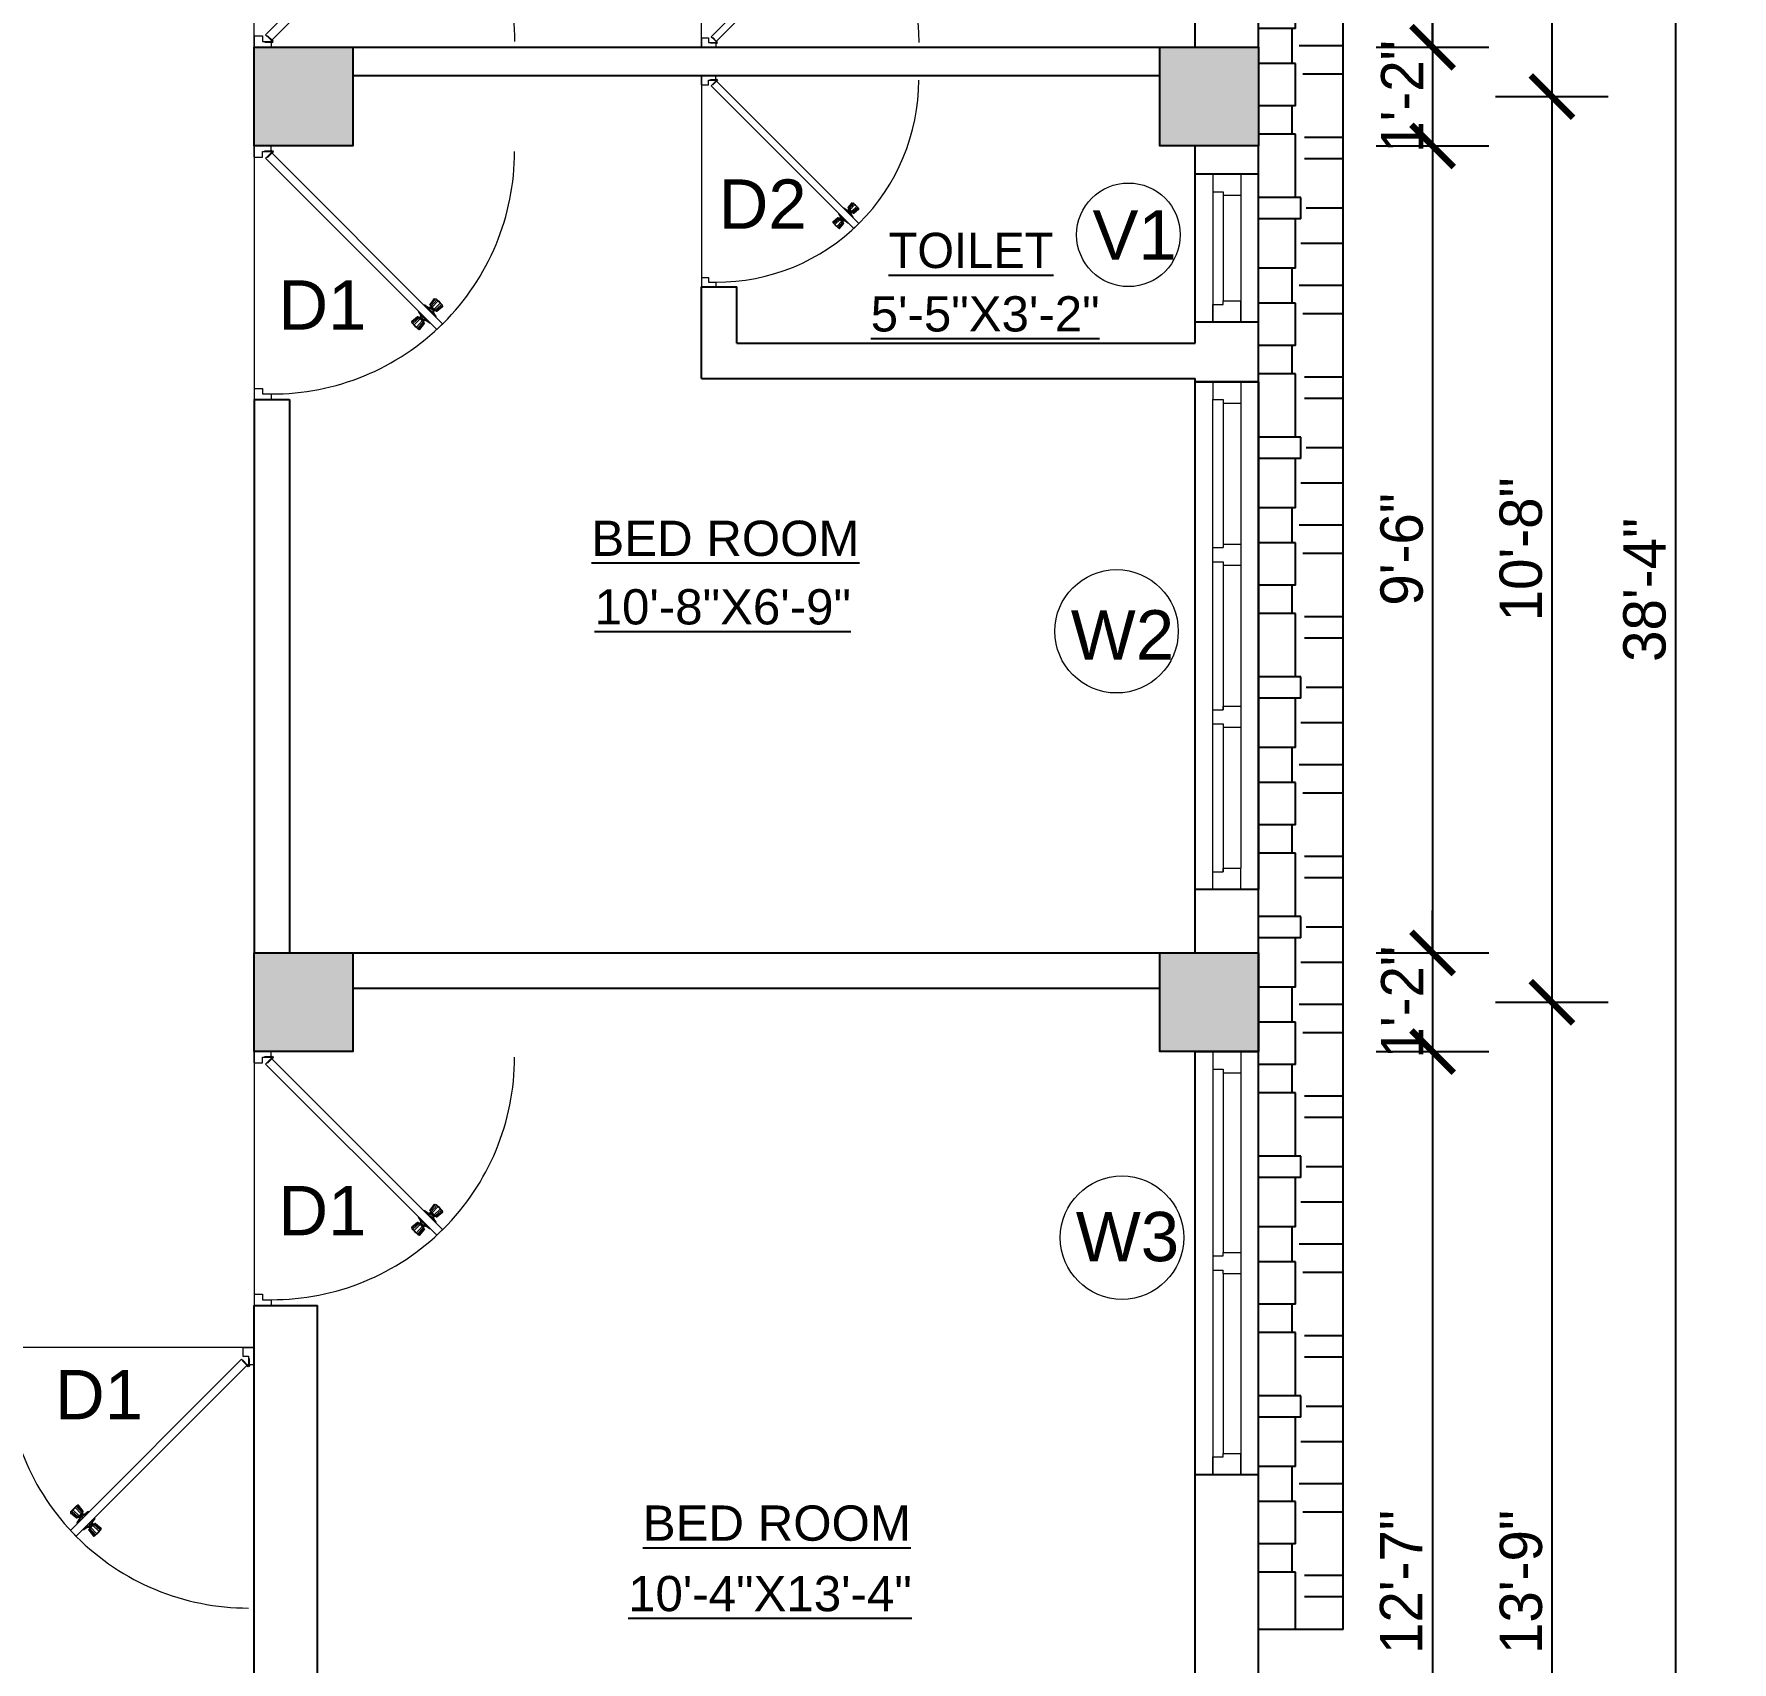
# Model space of a CAD drawing. Header units: inches. Extents: x 3672 to 10975, y -27382 to -746.
# Drawn here: x 8522.3 to 8763.1, y -23816.2 to -23585.3 of the extents above; entities that cross this region are included whole.
import ezdxf

# ---------------------------------------------------------------- set-up
doc = ezdxf.new("R2010")
doc.units = ezdxf.units.IN
doc.header["$LTSCALE"] = 17
doc.header["$MEASUREMENT"] = 0
for name, color, linetype, lineweight in [('25 BOT BAR', 12, 'Continuous', 25), ('DOOR & WIN', 1, 'Continuous', 25), ('OUTLINE', 1, 'Continuous', 25), ('PUERTAS', 7, 'Continuous', 9), ('TEXT', 231, 'Continuous', 20), ('WINDOW FRAME PLAN', 162, 'Continuous', 18)]:
    doc.layers.add(name, color=color, linetype=linetype, lineweight=lineweight)
doc.styles.add('ARCHITECTURE', font='stylu.ttf')
doc.styles.add('DIMTEXT', font='arial.ttf', dxfattribs={"height": 6})
doc.dimstyles.new('8 SCALE', dxfattribs={"dimscale": 0, "dimtxt": 6, "dimasz": 6, "dimexe": 8, "dimexo": 8, "dimgap": 1.25, "dimtad": 1, "dimdec": 0, "dimzin": 3, "dimdsep": 46, "dimlunit": 4, "dimtxsty": 'ARCHITECTURE', "dimblk": 'ARCHTICK', "dimcen": 8, "dimdle": 8, "dimclrd": 5, "dimclre": 5, "dimclrt": 7, "dimadec": 0, "dimazin": 0, "dimtfac": 0.75, "dimtdec": 0, "dimtix": 1, "dimtmove": 2, "dimatfit": 3, "dimldrblk": 'ARCHTICK', "dimfxl": 8, "dimfxlon": 1, "dimtolj": 1, "dimtzin": 0, "dimlwd": -1, "dimlwe": -1, "dimarcsym": 0})

# ---------------------------------------------------------------- blocks, each defined once
blk = doc.blocks.new('ffddd')
at = {"layer": 'DOOR & WIN'}
for p, q in [((-13345.31, -2388.07), (-13345.31, -2316.07)), ((-13336.31, -2316.07), (-13345.31, -2316.07)), ((-13336.31, -2316.07), (-13336.31, -2388.07)), ((-13336.31, -2388.07), (-13345.31, -2388.07)), ((-13336.31, -2388.07), (-13345.31, -2388.07))]:
    blk.add_line(p, q, dxfattribs=at)
at = {"layer": 'WINDOW FRAME PLAN'}
for p, q in [((-13342.81, -2316.07), (-13342.81, -2318.57)), ((-13338.81, -2316.07), (-13338.81, -2319.07)), ((-13342.81, -2385.57), (-13342.81, -2318.57)), ((-13342.81, -2318.57), (-13341.31, -2318.57)), ((-13341.31, -2318.57), (-13341.31, -2319.07)), ((-13341.31, -2319.07), (-13341.31, -2339.57)), ((-13341.31, -2319.07), (-13338.81, -2319.07)), ((-13338.81, -2319.07), (-13338.81, -2385.07)), ((-13342.81, -2339.57), (-13341.31, -2339.57)), ((-13341.31, -2339.07), (-13338.81, -2339.07)), ((-13342.81, -2341.57), (-13341.31, -2341.57)), ((-13341.31, -2341.57), (-13341.31, -2342.07)), ((-13341.31, -2341.57), (-13341.31, -2362.57)), ((-13341.31, -2342.07), (-13338.81, -2342.07)), ((-13342.81, -2362.57), (-13341.31, -2362.57)), ((-13341.31, -2362.07), (-13338.81, -2362.07)), ((-13341.31, -2362.57), (-13341.31, -2362.07)), ((-13342.81, -2364.57), (-13341.31, -2364.57)), ((-13341.31, -2364.57), (-13341.31, -2385.57)), ((-13341.31, -2365.07), (-13338.81, -2365.07)), ((-13342.81, -2388.07), (-13342.81, -2385.57)), ((-13342.81, -2385.57), (-13341.31, -2385.57)), ((-13341.31, -2385.07), (-13338.81, -2385.07)), ((-13341.31, -2385.57), (-13341.31, -2385.07)), ((-13338.81, -2388.07), (-13338.81, -2385.07))]:
    blk.add_line(p, q, dxfattribs=at)
blk = doc.blocks.new('3ft')
at = {"layer": 'PUERTAS', "color": 6}
for p, q in [((1.01, 2.52), (25.23, 26.74)), ((26.05, 25.92), (25.23, 26.74)), ((26.05, 25.92), (1.77, 1.64)), ((0.72, 1.52), (0.72, 2.44)), ((0.8, 1.52), (0.8, 2.41)), ((1.57, 1.84), (0.94, 2.47)), ((1.63, 1.89), (0.97, 2.55)), ((0, 2.4), (0, 0)), ((0.72, 2.4), (0, 2.4)), ((1.6, 0), (0, 0)), ((0.8, 1.52), (0.72, 1.52)), ((0.8, 1.2), (0.8, 1.52)), ((1.6, 1.2), (0.8, 1.2)), ((1.63, 1.89), (1.57, 1.84)), ((1.77, 1.64), (1.57, 1.84)), ((1.6, 0), (1.6, 1.2)), ((34.4, 0), (34.4, 1.2)), ((34.4, 1.2), (35.2, 1.2)), ((34.4, 0), (36, 0)), ((35.2, 1.2), (35.2, 2.4)), ((35.2, 2.4), (36, 2.4)), ((36, 0), (36, 2.4))]:
    blk.add_line(p, q, dxfattribs=at)
at = {"layer": 'PUERTAS', "color": 1}
for p, q in [((22.58, 26.7), (22.14, 26.26)), ((22.67, 26.73), (22.17, 26.23)), ((22.61, 26.67), (22.58, 26.7)), ((23.45, 25.91), (22.79, 26.73)), ((21.67, 25.73), (22.17, 26.23)), ((22.49, 24.95), (21.67, 25.61)), ((21.7, 25.82), (22.14, 26.26)), ((21.73, 25.79), (21.7, 25.82)), ((22.6, 24.96), (23.02, 25.38)), ((22.61, 24.25), (22.92, 24.72)), ((22.62, 24.13), (22.61, 24.14)), ((22.7, 25.07), (22.71, 25.06)), ((22.82, 25.06), (23.08, 25.32)), ((22.94, 24.95), (22.83, 25.07)), ((22.92, 24.72), (22.92, 24.72)), ((22.93, 24.94), (23.19, 25.21)), ((22.93, 24.84), (22.93, 24.83)), ((23.44, 25.81), (23.02, 25.38)), ((23.34, 25.58), (23.08, 25.32)), ((23.46, 25.47), (23.19, 25.21)), ((23.33, 25.7), (23.34, 25.69)), ((23.45, 25.46), (23.33, 25.57)), ((23.57, 25.47), (23.57, 25.47)), ((24.15, 25.79), (23.68, 25.48)), ((23.68, 25.48), (23.68, 25.48)), ((24.27, 25.78), (24.26, 25.79)), ((24.78, 24.15), (24.51, 23.89)), ((25.11, 24.14), (24.69, 23.71)), ((24.77, 24.14), (24.88, 24.03)), ((24.79, 24.38), (24.78, 24.37)), ((24.78, 24.26), (24.78, 24.26)), ((25.1, 24.84), (24.79, 24.38)), ((25.09, 24.96), (25.1, 24.95)), ((25.22, 24.14), (26.03, 23.48)), ((23.44, 23.31), (23.45, 23.3)), ((23.56, 23.3), (24.03, 23.61)), ((24.03, 23.61), (24.03, 23.62)), ((24.14, 23.62), (24.14, 23.62)), ((24.25, 23.62), (24.51, 23.89)), ((24.26, 23.29), (24.69, 23.71)), ((24.26, 23.63), (24.37, 23.52)), ((24.26, 23.18), (24.92, 22.37)), ((24.37, 23.52), (24.63, 23.77)), ((24.37, 23.4), (24.37, 23.4)), ((24.89, 24.03), (24.63, 23.77)), ((25, 24.03), (25, 24.03)), ((25.04, 22.36), (25.54, 22.86)), ((25.1, 22.42), (25.13, 22.39)), ((25.13, 22.39), (25.57, 22.83)), ((26.04, 23.37), (25.54, 22.86)), ((26.01, 23.27), (25.57, 22.83)), ((25.98, 23.3), (26.01, 23.27))]:
    blk.add_line(p, q, dxfattribs=at)
at = {"layer": 'PUERTAS', "color": 8}
for p, q in [((23.3, 25.66), (22.5, 26.56)), ((23.41, 25.77), (22.65, 26.71)), ((23.46, 25.83), (22.72, 26.75)), ((22.57, 24.94), (21.65, 25.68)), ((22.63, 24.99), (21.69, 25.75)), ((22.74, 25.1), (21.84, 25.9)), ((22.13, 26.28), (21.98, 26.13)), ((22.88, 25.24), (22.01, 26.06)), ((22.13, 26.28), (22.27, 26.42)), ((22.29, 26.41), (22.27, 26.42)), ((23.16, 25.52), (22.34, 26.39)), ((22.69, 24.32), (23.02, 24.83)), ((22.95, 24.96), (22.84, 25.07)), ((22.98, 24.99), (22.86, 25.1)), ((23.03, 25.04), (22.91, 25.15)), ((22.91, 24.53), (23.1, 24.91)), ((23.11, 25.12), (22.99, 25.23)), ((23.13, 24.76), (23.18, 24.99)), ((23.28, 25.3), (23.17, 25.41)), ((23.36, 25.37), (23.25, 25.49)), ((23.31, 24.94), (23.28, 25.08)), ((23.41, 25.43), (23.3, 25.54)), ((23.46, 25.09), (23.32, 25.13)), ((23.44, 25.45), (23.33, 25.56)), ((23.64, 25.27), (23.41, 25.22)), ((23.87, 25.49), (23.49, 25.3)), ((24.08, 25.71), (23.57, 25.38)), ((24.4, 24.15), (24.43, 24.01)), ((24.58, 24.33), (24.52, 24.1)), ((24.8, 24.56), (24.61, 24.18)), ((25.02, 24.77), (24.68, 24.26)), ((24.73, 24.1), (24.85, 23.99)), ((24.76, 24.13), (24.87, 24.02)), ((25.08, 24.1), (26.02, 23.34)), ((25.14, 24.15), (26.06, 23.41)), ((23.63, 23.38), (24.14, 23.72)), ((23.84, 23.6), (24.22, 23.79)), ((24.07, 23.82), (24.3, 23.88)), ((24.25, 24), (24.39, 23.97)), ((24.25, 23.26), (24.99, 22.34)), ((24.27, 23.64), (24.38, 23.53)), ((24.3, 23.67), (24.41, 23.56)), ((24.3, 23.32), (25.06, 22.38)), ((24.35, 23.72), (24.46, 23.61)), ((24.41, 23.43), (25.2, 22.53)), ((24.43, 23.8), (24.54, 23.69)), ((24.55, 23.57), (25.37, 22.7)), ((24.6, 23.97), (24.72, 23.86)), ((24.68, 24.05), (24.79, 23.94)), ((24.83, 23.85), (25.7, 23.03)), ((24.97, 23.99), (25.87, 23.2)), ((25.58, 22.82), (25.43, 22.67)), ((25.58, 22.82), (25.73, 22.97)), ((25.72, 22.98), (25.73, 22.97)), ((0, 0), (36, 0))]:
    blk.add_line(p, q, dxfattribs=at)
at = {"layer": 'PUERTAS', "color": 2}
for p, q in [((21.99, 26.11), (21.98, 26.13)), ((25.42, 22.68), (25.43, 22.67))]:
    blk.add_line(p, q, dxfattribs=at)
at = {"layer": 'PUERTAS', "color": 6}
for radius in [0.155, 0.0752]:
    blk.add_circle((0.82, 2.56), radius, dxfattribs=at)
blk.add_arc((0.82, 2.56), 34.38, 359.7285, 90.0333, dxfattribs=at)
at = {"layer": 'PUERTAS', "color": 1}
for centre, start, end in [((22.73, 26.68), 38.9236, 135), ((22.54, 25.01), 231.0764, 315), ((22.67, 24.2), 135, 225), ((22.77, 25.12), 225, 315), ((22.99, 24.89), 135, 219.7428), ((22.87, 24.78), 315, 39.7428), ((23.28, 25.63), 315, 45), ((23.39, 25.86), 315, 38.9236), ((23.51, 25.41), 50.2572, 135), ((23.62, 25.53), 230.2572, 315), ((24.2, 25.73), 45, 135), ((24.84, 24.31), 135, 219.7428), ((24.72, 24.21), 315, 39.7428), ((25.04, 24.89), 315, 45), ((25.17, 24.08), 51.0764, 135), ((23.51, 23.36), 225, 315), ((24.09, 23.56), 50.2572, 135), ((24.2, 23.68), 230.2572, 315), ((24.32, 23.23), 135, 218.9236), ((24.42, 23.46), 135, 225), ((24.94, 23.98), 45, 135), ((24.98, 22.42), 218.9236, 315), ((25.98, 23.42), 315, 51.0764)]:
    blk.add_arc(centre, 0.08, start, end, dxfattribs=at)
blk = doc.blocks.new('*U2796')
at = {"color": 3, "xscale": -1}
blk.add_blockref('3ft', (42, 0), dxfattribs=at)
blk = doc.blocks.new("5'")
at = {"layer": 'WINDOW FRAME PLAN'}
for p, q in [((10026.35, -7897.24), (10086.35, -7897.24)), ((10026.35, -7897.24), (10026.35, -7901.24)), ((10026.35, -7897.24), (10029.35, -7897.24)), ((10029.35, -7899.74), (10029.35, -7897.24)), ((10054.85, -7899.74), (10054.85, -7897.24)), ((10054.85, -7897.24), (10057.85, -7897.24)), ((10057.85, -7899.74), (10057.85, -7897.24)), ((10086.35, -7897.24), (10083.35, -7897.24)), ((10083.35, -7899.74), (10083.35, -7897.24)), ((10086.35, -7897.24), (10086.35, -7901.24)), ((10028.85, -7901.24), (10028.85, -7899.74)), ((10028.85, -7899.74), (10029.35, -7899.74)), ((10029.35, -7899.74), (10054.85, -7899.74)), ((10055.35, -7899.74), (10054.85, -7899.74)), ((10055.35, -7901.24), (10055.35, -7899.74)), ((10057.35, -7901.24), (10057.35, -7899.74)), ((10057.85, -7899.74), (10057.35, -7899.74)), ((10057.85, -7899.74), (10083.35, -7899.74)), ((10083.85, -7899.74), (10083.35, -7899.74)), ((10083.85, -7901.24), (10083.85, -7899.74)), ((10026.35, -7901.24), (10086.35, -7901.24)), ((10026.35, -7901.24), (10028.85, -7901.24)), ((10086.35, -7901.24), (10083.85, -7901.24))]:
    blk.add_line(p, q, dxfattribs=at)
blk = doc.blocks.new('2ft6in')
at = {"layer": 'PUERTAS', "color": 2}
for p, q in [((0.84, 2.1), (21.02, 22.28)), ((18.33, 21.76), (18.31, 21.77)), ((21.71, 21.6), (21.02, 22.28)), ((21.71, 21.6), (1.47, 1.37)), ((21.18, 18.9), (21.2, 18.89)), ((0, 2), (0, 0)), ((0.6, 2), (0, 2)), ((1.33, 0), (0, 0)), ((0.6, 1.26), (0.6, 2.04)), ((0.67, 1.26), (0.6, 1.26)), ((0.67, 1.26), (0.67, 2.01)), ((0.67, 1), (0.67, 1.26)), ((1.33, 1), (0.67, 1)), ((1.31, 1.53), (0.79, 2.06)), ((1.36, 1.58), (0.81, 2.12)), ((1.36, 1.58), (1.31, 1.53)), ((1.47, 1.37), (1.31, 1.53)), ((1.33, 0), (1.33, 1)), ((28.67, 0), (28.67, 1)), ((28.67, 1), (29.33, 1)), ((28.67, 0), (30, 0)), ((29.33, 1), (29.33, 2)), ((29.33, 2), (30, 2)), ((30, 0), (30, 2))]:
    blk.add_line(p, q, dxfattribs=at)
at = {"layer": 'PUERTAS', "color": 1}
for p, q in [((18.06, 21.44), (18.48, 21.86)), ((18.08, 21.51), (18.45, 21.88)), ((18.82, 22.25), (18.45, 21.88)), ((18.9, 22.28), (18.48, 21.86)), ((18.84, 22.23), (18.82, 22.25)), ((19.54, 21.59), (18.99, 22.27)), ((18.74, 20.79), (18.06, 21.34)), ((18.11, 21.49), (18.08, 21.51)), ((18.83, 20.8), (19.18, 21.15)), ((18.84, 20.21), (19.1, 20.6)), ((18.85, 20.11), (18.84, 20.12)), ((18.92, 20.89), (18.93, 20.88)), ((19.02, 20.88), (19.24, 21.1)), ((19.12, 20.8), (19.03, 20.89)), ((19.1, 20.7), (19.11, 20.69)), ((19.1, 20.6), (19.1, 20.6)), ((19.11, 20.79), (19.33, 21.01)), ((19.54, 21.5), (19.18, 21.15)), ((19.45, 21.31), (19.24, 21.1)), ((19.55, 21.22), (19.33, 21.01)), ((19.45, 21.41), (19.45, 21.41)), ((19.54, 21.22), (19.45, 21.31)), ((19.53, 19.43), (19.54, 19.42)), ((19.64, 21.23), (19.64, 21.23)), ((19.64, 19.42), (20.02, 19.67)), ((19.74, 21.24), (19.73, 21.23)), ((20.12, 21.49), (19.74, 21.24)), ((20.02, 19.67), (20.03, 19.68)), ((20.12, 19.68), (20.12, 19.68)), ((20.21, 19.69), (20.43, 19.9)), ((20.22, 21.48), (20.22, 21.49)), ((20.22, 19.41), (20.57, 19.76)), ((20.22, 19.69), (20.31, 19.6)), ((20.22, 19.32), (20.76, 18.64)), ((20.31, 19.6), (20.52, 19.81)), ((20.31, 19.5), (20.31, 19.5)), ((20.65, 20.12), (20.43, 19.9)), ((20.74, 20.03), (20.52, 19.81)), ((20.93, 20.11), (20.57, 19.76)), ((20.64, 20.11), (20.73, 20.02)), ((20.66, 20.31), (20.65, 20.31)), ((20.65, 20.21), (20.65, 20.22)), ((20.91, 20.7), (20.66, 20.31)), ((20.84, 20.02), (20.83, 20.03)), ((20.91, 20.8), (20.91, 20.79)), ((21.02, 20.12), (21.7, 19.57)), ((21.7, 19.47), (21.28, 19.05)), ((21.67, 19.4), (21.31, 19.03)), ((21.65, 19.42), (21.67, 19.4)), ((20.86, 18.63), (21.28, 19.05)), ((20.91, 18.68), (20.94, 18.66)), ((20.94, 18.66), (21.31, 19.03))]:
    blk.add_line(p, q, dxfattribs=at)
at = {"layer": 'PUERTAS', "color": 8}
for p, q in [((18.44, 21.9), (18.31, 21.77)), ((19.07, 21.03), (18.34, 21.72)), ((18.44, 21.9), (18.56, 22.02)), ((18.58, 22.01), (18.56, 22.02)), ((19.3, 21.26), (18.61, 22)), ((19.42, 21.38), (18.75, 22.14)), ((19.51, 21.48), (18.88, 22.26)), ((19.55, 21.53), (18.93, 22.3)), ((18.81, 20.78), (18.04, 21.4)), ((18.86, 20.83), (18.08, 21.46)), ((18.95, 20.92), (18.2, 21.58)), ((18.91, 20.27), (19.19, 20.69)), ((19.13, 20.8), (19.03, 20.9)), ((19.15, 20.82), (19.05, 20.92)), ((19.09, 20.44), (19.25, 20.76)), ((19.19, 20.87), (19.1, 20.96)), ((19.25, 20.93), (19.16, 21.02)), ((19.28, 20.63), (19.32, 20.83)), ((19.4, 21.08), (19.31, 21.17)), ((19.47, 21.15), (19.38, 21.24)), ((19.43, 20.78), (19.4, 20.9)), ((19.51, 21.19), (19.42, 21.28)), ((19.55, 20.91), (19.43, 20.94)), ((19.53, 21.21), (19.44, 21.3)), ((19.7, 21.06), (19.51, 21.01)), ((19.89, 21.24), (19.58, 21.08)), ((20.07, 21.42), (19.64, 21.15)), ((19.69, 19.49), (20.12, 19.76)), ((19.87, 19.67), (20.18, 19.83)), ((20.06, 19.85), (20.25, 19.9)), ((20.21, 20), (20.33, 19.97)), ((20.21, 19.38), (20.83, 18.61)), ((20.23, 19.7), (20.32, 19.61)), ((20.25, 19.72), (20.34, 19.63)), ((20.25, 19.43), (20.88, 18.65)), ((20.29, 19.76), (20.38, 19.67)), ((20.33, 20.13), (20.36, 20.01)), ((20.34, 19.53), (21, 18.77)), ((20.36, 19.83), (20.45, 19.74)), ((20.48, 20.28), (20.44, 20.08)), ((20.46, 19.64), (21.14, 18.91)), ((20.5, 19.98), (20.6, 19.89)), ((20.67, 20.47), (20.51, 20.15)), ((20.85, 20.64), (20.57, 20.22)), ((20.57, 20.04), (20.66, 19.95)), ((20.61, 20.09), (20.7, 19.99)), ((20.63, 20.11), (20.72, 20.01)), ((20.69, 19.87), (21.42, 19.19)), ((20.81, 19.99), (21.56, 19.33)), ((20.9, 20.08), (21.68, 19.45)), ((20.95, 20.13), (21.72, 19.51)), ((21.32, 19.01), (21.2, 18.89)), ((21.32, 19.01), (21.44, 19.14)), ((21.43, 19.15), (21.44, 19.14)), ((0, 0), (30, 0))]:
    blk.add_line(p, q, dxfattribs=at)
at = {"layer": 'PUERTAS', "color": 2}
for radius in [0.129, 0.0627]:
    blk.add_circle((0.68, 2.14), radius, dxfattribs=at)
at = {"layer": 'PUERTAS', "color": 8}
blk.add_arc((0.68, 2.14), 28.65, 359.7285, 90.0333, dxfattribs=at)
at = {"layer": 'PUERTAS', "color": 1}
for centre, start, end in [((18.94, 22.23), 38.9236, 135), ((18.78, 20.84), 231.0764, 315), ((18.89, 20.16), 135, 225), ((18.97, 20.93), 225, 315), ((19.16, 20.74), 135, 219.7428), ((19.06, 20.65), 315, 39.7428), ((19.4, 21.36), 315, 45), ((19.49, 21.55), 315, 38.9236), ((19.59, 19.47), 225, 315), ((19.6, 21.18), 50.2572, 135), ((19.68, 21.28), 230.2572, 315), ((20.07, 19.63), 50.2572, 135), ((20.17, 21.44), 45, 135), ((20.16, 19.73), 230.2572, 315), ((20.27, 19.36), 135, 218.9236), ((20.35, 19.55), 135, 225), ((20.7, 20.26), 135, 219.7428), ((20.6, 20.17), 315, 39.7428), ((20.78, 19.98), 45, 135), ((20.87, 20.75), 315, 45), ((20.98, 20.07), 51.0764, 135), ((21.65, 19.52), 315, 51.0764), ((20.82, 18.68), 218.9236, 315)]:
    blk.add_arc(centre, 0.0667, start, end, dxfattribs=at)
blk = doc.blocks.new('*U2794')
at = {"color": 3, "xscale": -1}
blk.add_blockref('2ft6in', (42, 0), dxfattribs=at)
blk = doc.blocks.new('_ArchTick')
at = {"color": 0, "linetype": 'ByBlock', "const_width": 0.15}
blk.add_lwpolyline([(-0.5, -0.5), (0.5, 0.5)], dxfattribs=at)
blk = doc.blocks.new('*D3194')
at = {"layer": '25 BOT BAR', "color": 5, "transparency": 16777216}
for p, q in [((8720.67, -23440.15), (8720.67, -23595.15)), ((8712.67, -23448.15), (8728.67, -23448.15)), ((8712.67, -23587.15), (8728.67, -23587.15))]:
    blk.add_line(p, q, dxfattribs=at)
at = {"layer": 'Defpoints', "color": 0, "transparency": 16777216}
for p in [(8695.99, -23448.15), (8695.99, -23587.15), (8720.67, -23587.15)]:
    blk.add_point(p, dxfattribs=at)
at = {"layer": '25 BOT BAR', "color": 5, "transparency": 16777216, "xscale": 6, "yscale": 6, "zscale": 6}
for p, rotation in [((8720.67, -23448.15), 90), ((8720.67, -23587.15), 270)]:
    blk.add_blockref('_ArchTick', p, dxfattribs=dict(at, rotation=rotation))
at = {"layer": '25 BOT BAR', "color": 7, "transparency": 16777216, "insert": (8716.2, -23517.65), "char_height": 6, "attachment_point": 5, "rotation": 90, "style": 'ARCHITECTURE'}
blk.add_mtext('\\A1;11\'-7"', dxfattribs=at)
blk = doc.blocks.new('*D3195')
at = {"layer": '25 BOT BAR', "color": 5, "transparency": 16777216}
for p, q in [((8720.67, -23587.15), (8720.67, -23581.15)), ((8712.67, -23587.15), (8728.67, -23587.15)), ((8720.67, -23587.15), (8720.67, -23601.15)), ((8712.67, -23601.15), (8728.67, -23601.15)), ((8720.67, -23601.15), (8720.67, -23607.15))]:
    blk.add_line(p, q, dxfattribs=at)
at = {"layer": 'Defpoints', "color": 0, "transparency": 16777216}
for p in [(8695.99, -23587.15), (8695.99, -23601.15), (8720.67, -23601.15)]:
    blk.add_point(p, dxfattribs=at)
at = {"layer": '25 BOT BAR', "color": 5, "transparency": 16777216, "xscale": 6, "yscale": 6, "zscale": 6}
for p, rotation in [((8720.67, -23587.15), 270), ((8720.67, -23601.15), 90)]:
    blk.add_blockref('_ArchTick', p, dxfattribs=dict(at, rotation=rotation))
at = {"layer": '25 BOT BAR', "color": 7, "transparency": 16777216, "insert": (8716.36, -23594.15), "char_height": 6, "attachment_point": 5, "rotation": 90, "style": 'ARCHITECTURE'}
blk.add_mtext('\\A1;1\'-2"', dxfattribs=at)
blk = doc.blocks.new('*D3196')
at = {"layer": '25 BOT BAR', "color": 5, "transparency": 16777216}
for p, q in [((8720.67, -23593.15), (8720.67, -23723.64)), ((8712.67, -23601.15), (8728.67, -23601.15)), ((8712.67, -23715.64), (8728.67, -23715.64))]:
    blk.add_line(p, q, dxfattribs=at)
at = {"layer": 'Defpoints', "color": 0, "transparency": 16777216}
for p in [(8695.99, -23601.15), (8695.99, -23715.64), (8720.67, -23715.64)]:
    blk.add_point(p, dxfattribs=at)
at = {"layer": '25 BOT BAR', "color": 5, "transparency": 16777216, "xscale": 6, "yscale": 6, "zscale": 6}
for p, rotation in [((8720.67, -23601.15), 90), ((8720.67, -23715.64), 270)]:
    blk.add_blockref('_ArchTick', p, dxfattribs=dict(at, rotation=rotation))
at = {"layer": '25 BOT BAR', "color": 7, "transparency": 16777216, "insert": (8716.31, -23658.4), "char_height": 6, "attachment_point": 5, "rotation": 90, "style": 'ARCHITECTURE'}
blk.add_mtext('\\A1;9\'-6"', dxfattribs=at)
blk = doc.blocks.new('*D3197')
at = {"layer": '25 BOT BAR', "color": 5, "transparency": 16777216}
for p, q in [((8720.67, -23715.64), (8720.67, -23709.64)), ((8712.67, -23715.64), (8728.67, -23715.64)), ((8720.67, -23715.64), (8720.67, -23729.64)), ((8712.67, -23729.64), (8728.67, -23729.64)), ((8720.67, -23729.64), (8720.67, -23735.64))]:
    blk.add_line(p, q, dxfattribs=at)
at = {"layer": 'Defpoints', "color": 0, "transparency": 16777216}
for p in [(8695.99, -23715.64), (8695.99, -23729.64), (8720.67, -23729.64)]:
    blk.add_point(p, dxfattribs=at)
at = {"layer": '25 BOT BAR', "color": 5, "transparency": 16777216, "xscale": 6, "yscale": 6, "zscale": 6}
for p, rotation in [((8720.67, -23715.64), 270), ((8720.67, -23729.64), 90)]:
    blk.add_blockref('_ArchTick', p, dxfattribs=dict(at, rotation=rotation))
at = {"layer": '25 BOT BAR', "color": 7, "transparency": 16777216, "insert": (8716.36, -23722.64), "char_height": 6, "attachment_point": 5, "rotation": 90, "style": 'ARCHITECTURE'}
blk.add_mtext('\\A1;1\'-2"', dxfattribs=at)
blk = doc.blocks.new('*D3198')
at = {"layer": '25 BOT BAR', "color": 5, "transparency": 16777216}
for p, q in [((8720.67, -23721.64), (8720.67, -23888.15)), ((8712.67, -23729.64), (8728.67, -23729.64)), ((8712.67, -23880.15), (8728.67, -23880.15))]:
    blk.add_line(p, q, dxfattribs=at)
at = {"layer": 'Defpoints', "color": 0, "transparency": 16777216}
for p in [(8695.99, -23729.64), (8695.99, -23880.15), (8720.67, -23880.15)]:
    blk.add_point(p, dxfattribs=at)
at = {"layer": '25 BOT BAR', "color": 5, "transparency": 16777216, "xscale": 6, "yscale": 6, "zscale": 6}
for p, rotation in [((8720.67, -23729.64), 90), ((8720.67, -23880.15), 270)]:
    blk.add_blockref('_ArchTick', p, dxfattribs=dict(at, rotation=rotation))
at = {"layer": '25 BOT BAR', "color": 7, "transparency": 16777216, "insert": (8716.2, -23804.9), "char_height": 6, "attachment_point": 5, "rotation": 90, "style": 'ARCHITECTURE'}
blk.add_mtext('\\A1;12\'-7"', dxfattribs=at)
blk = doc.blocks.new('*D3201')
at = {"layer": '25 BOT BAR', "color": 5, "transparency": 16777216}
for p, q in [((8737.59, -23433.15), (8737.59, -23602.15)), ((8729.59, -23441.15), (8745.59, -23441.15)), ((8729.59, -23594.15), (8745.59, -23594.15))]:
    blk.add_line(p, q, dxfattribs=at)
at = {"layer": 'Defpoints', "color": 0, "transparency": 16777216}
for p in [(8688.99, -23441.15), (8688.99, -23594.15), (8737.59, -23594.15)]:
    blk.add_point(p, dxfattribs=at)
at = {"layer": '25 BOT BAR', "color": 5, "transparency": 16777216, "xscale": 6, "yscale": 6, "zscale": 6}
for p, rotation in [((8737.59, -23441.15), 90), ((8737.59, -23594.15), 270)]:
    blk.add_blockref('_ArchTick', p, dxfattribs=dict(at, rotation=rotation))
at = {"layer": '25 BOT BAR', "color": 7, "transparency": 16777216, "insert": (8733.24, -23517.65), "char_height": 6, "attachment_point": 5, "rotation": 90, "style": 'ARCHITECTURE'}
blk.add_mtext('\\A1;12\'-9"', dxfattribs=at)
blk = doc.blocks.new('*D3202')
at = {"layer": '25 BOT BAR', "color": 5, "transparency": 16777216}
for p, q in [((8737.59, -23586.15), (8737.59, -23730.64)), ((8729.59, -23594.15), (8745.59, -23594.15)), ((8729.59, -23722.64), (8745.59, -23722.64))]:
    blk.add_line(p, q, dxfattribs=at)
at = {"layer": 'Defpoints', "color": 0, "transparency": 16777216}
for p in [(8688.99, -23594.15), (8688.99, -23722.64), (8737.59, -23722.64)]:
    blk.add_point(p, dxfattribs=at)
at = {"layer": '25 BOT BAR', "color": 5, "transparency": 16777216, "xscale": 6, "yscale": 6, "zscale": 6}
for p, rotation in [((8737.59, -23594.15), 90), ((8737.59, -23722.64), 270)]:
    blk.add_blockref('_ArchTick', p, dxfattribs=dict(at, rotation=rotation))
at = {"layer": '25 BOT BAR', "color": 7, "transparency": 16777216, "insert": (8733.21, -23658.4), "char_height": 6, "attachment_point": 5, "rotation": 90, "style": 'ARCHITECTURE'}
blk.add_mtext('\\A1;10\'-8"', dxfattribs=at)
blk = doc.blocks.new('*D3203')
at = {"layer": '25 BOT BAR', "color": 5, "transparency": 16777216}
for p, q in [((8737.59, -23714.64), (8737.59, -23895.15)), ((8729.59, -23722.64), (8745.59, -23722.64)), ((8729.59, -23887.15), (8745.59, -23887.15))]:
    blk.add_line(p, q, dxfattribs=at)
at = {"layer": 'Defpoints', "color": 0, "transparency": 16777216}
for p in [(8688.99, -23722.64), (8688.99, -23887.15), (8737.59, -23887.15)]:
    blk.add_point(p, dxfattribs=at)
at = {"layer": '25 BOT BAR', "color": 5, "transparency": 16777216, "xscale": 6, "yscale": 6, "zscale": 6}
for p, rotation in [((8737.59, -23722.64), 90), ((8737.59, -23887.15), 270)]:
    blk.add_blockref('_ArchTick', p, dxfattribs=dict(at, rotation=rotation))
at = {"layer": '25 BOT BAR', "color": 7, "transparency": 16777216, "insert": (8733.23, -23804.9), "char_height": 6, "attachment_point": 5, "rotation": 90, "style": 'ARCHITECTURE'}
blk.add_mtext('\\A1;13\'-9"', dxfattribs=at)
blk = doc.blocks.new('*D3204')
at = {"layer": '25 BOT BAR', "color": 5, "transparency": 16777216}
for p, q in [((8755.14, -23426.15), (8755.14, -23902.15)), ((8747.14, -23434.15), (8763.14, -23434.15)), ((8747.14, -23894.15), (8763.14, -23894.15))]:
    blk.add_line(p, q, dxfattribs=at)
at = {"layer": 'Defpoints', "color": 0, "transparency": 16777216}
for p in [(8695.99, -23434.15), (8695.99, -23894.15), (8755.14, -23894.15)]:
    blk.add_point(p, dxfattribs=at)
at = {"layer": '25 BOT BAR', "color": 5, "transparency": 16777216, "xscale": 6, "yscale": 6, "zscale": 6}
for p, rotation in [((8755.14, -23434.15), 90), ((8755.14, -23894.15), 270)]:
    blk.add_blockref('_ArchTick', p, dxfattribs=dict(at, rotation=rotation))
at = {"layer": '25 BOT BAR', "color": 7, "transparency": 16777216, "insert": (8750.76, -23664.15), "char_height": 6, "attachment_point": 5, "rotation": 90, "style": 'ARCHITECTURE'}
blk.add_mtext('\\A1;38\'-4"', dxfattribs=at)
blk = doc.blocks.new('*D3212')
at = {"layer": '25 BOT BAR', "color": 5, "transparency": 16777216}
for p, q in [((8695.99, -23939.11), (8695.99, -23955.11)), ((8707.99, -23939.11), (8707.99, -23955.11)), ((8695.99, -23947.11), (8689.99, -23947.11)), ((8695.99, -23947.11), (8707.99, -23947.11)), ((8707.99, -23947.11), (8713.99, -23947.11))]:
    blk.add_line(p, q, dxfattribs=at)
at = {"layer": 'Defpoints', "color": 0, "transparency": 16777216}
for p in [(8707.99, -23811.64), (8695.99, -23894.15), (8707.99, -23947.11)]:
    blk.add_point(p, dxfattribs=at)
at = {"layer": '25 BOT BAR', "color": 5, "transparency": 16777216, "xscale": 6, "yscale": 6, "zscale": 6}
blk.add_blockref('_ArchTick', (8695.99, -23947.11), dxfattribs=at)
at = {"layer": '25 BOT BAR', "color": 5, "transparency": 16777216, "xscale": 6, "yscale": 6, "zscale": 6, "rotation": 180}
blk.add_blockref('_ArchTick', (8707.99, -23947.11), dxfattribs=at)
at = {"layer": '25 BOT BAR', "color": 7, "transparency": 16777216, "insert": (8701.99, -23942.75), "char_height": 6, "attachment_point": 5, "style": 'ARCHITECTURE'}
blk.add_mtext('\\A1;1\'-0"', dxfattribs=at)
blk = doc.blocks.new('*D3213')
at = {"layer": '25 BOT BAR', "color": 5, "transparency": 16777216}
for p, q in [((8695.99, -23975.57), (8695.99, -23991.57)), ((8707.99, -23975.57), (8707.99, -23991.57)), ((8695.99, -23983.57), (8689.99, -23983.57)), ((8695.99, -23983.57), (8707.99, -23983.57)), ((8707.99, -23983.57), (8713.99, -23983.57))]:
    blk.add_line(p, q, dxfattribs=at)
at = {"layer": 'Defpoints', "color": 0, "transparency": 16777216}
for p in [(8707.99, -23811.64), (8695.99, -23894.15), (8707.99, -23983.57)]:
    blk.add_point(p, dxfattribs=at)
at = {"layer": '25 BOT BAR', "color": 5, "transparency": 16777216, "xscale": 6, "yscale": 6, "zscale": 6}
blk.add_blockref('_ArchTick', (8695.99, -23983.57), dxfattribs=at)
at = {"layer": '25 BOT BAR', "color": 5, "transparency": 16777216, "xscale": 6, "yscale": 6, "zscale": 6, "rotation": 180}
blk.add_blockref('_ArchTick', (8707.99, -23983.57), dxfattribs=at)
at = {"layer": '25 BOT BAR', "color": 7, "transparency": 16777216, "insert": (8701.99, -23979.21), "char_height": 6, "attachment_point": 5, "style": 'ARCHITECTURE'}
blk.add_mtext('\\A1;1\'-0"', dxfattribs=at)

msp = doc.modelspace()

# ---------------------------------------------------------------- hatches: boundary and pattern name
at = {"layer": 'DOOR & WIN'}
h = msp.add_hatch(color=256, dxfattribs=at)
h.dxf.hatch_style = 1
h.paths.add_polyline_path([(8567.52, -23587.15), (8553.52, -23587.15), (8553.52, -23601.15), (8567.52, -23601.15)])
h = msp.add_hatch(color=256, dxfattribs=at)
h.dxf.hatch_style = 1
h.paths.add_polyline_path([(8695.99, -23587.15), (8681.99, -23587.15), (8681.99, -23601.15), (8695.99, -23601.15)])
h = msp.add_hatch(color=256, dxfattribs=at)
h.dxf.hatch_style = 1
h.paths.add_polyline_path([(8567.52, -23715.64), (8553.52, -23715.64), (8553.52, -23729.64), (8567.52, -23729.64)])
h = msp.add_hatch(color=256, dxfattribs=at)
h.dxf.hatch_style = 1
h.paths.add_polyline_path([(8695.99, -23715.64), (8681.99, -23715.64), (8681.99, -23729.64), (8695.99, -23729.64)])
at = {"layer": 'OUTLINE'}
h = msp.add_hatch(dxfattribs=at)
h.set_pattern_fill('AR-RSHKE', color=8, angle=90)
h.set_pattern_definition([(90, (-1774.765, -5039.995), (-12, 25.5), [6, -5, 7, -3, 9, -4]), (90, (-1775.265, -5033.995), (-12, 25.5), [5, -19, 4, -6]), (90, (-1774.015, -5021.995), (-12, 25.5), [3, -31]), (180, (-1774.765, -5039.995), (-12, -8.5), [11.5, -36.5]), (180, (-1774.765, -5033.995), (-12, -8.5), [11.25, -36.75]), (180, (-1774.765, -5028.995), (-12, -8.5), [10.5, -37.5]), (180, (-1774.015, -5021.995), (-12, -8.5), [11.5, -36.5]), (180, (-1774.015, -5018.995), (-12, -8.5), [11.5, -36.5]), (180, (-1774.765, -5009.995), (-12, -8.5), [11, -37])])
h.paths.add_polyline_path([(8707.99, -23434.15), (8695.99, -23434.15), (8695.99, -23448.15), (8695.99, -23587.15), (8695.99, -23601.15), (8695.99, -23811.64), (8707.99, -23811.64)])

# ---------------------------------------------------------------- linework, layer by layer
at = {"layer": '25 BOT BAR'}
for p, q in [((8695.99, -23605.15), (8686.99, -23605.15)), ((8616.99, -23634.15), (8616.99, -23621.15)), ((8616.99, -23621.15), (8621.99, -23621.15)), ((8621.99, -23629.15), (8621.99, -23621.15)), ((8695.99, -23626.15), (8686.99, -23626.15)), ((8553.52, -23637.15), (8553.52, -23715.64)), ((8553.52, -23637.15), (8558.52, -23637.15)), ((8558.52, -23637.15), (8558.52, -23715.64)), ((8567.52, -23715.64), (8681.99, -23715.64)), ((8567.52, -23720.64), (8681.99, -23720.64)), ((8686.99, -23729.64), (8695.99, -23729.64)), ((8553.52, -23765.64), (8562.52, -23765.64)), ((8686.99, -23789.64), (8695.99, -23789.64)), ((8707.99, -23811.64), (8695.99, -23811.64))]:
    msp.add_line(p, q, dxfattribs=at)
at = {"layer": 'DOOR & WIN'}
for p, q in [((8695.99, -23587.15), (8695.99, -23434.15)), ((8707.99, -23811.64), (8707.99, -23434.15)), ((8686.99, -23587.15), (8686.99, -23553.15)), ((8567.52, -23587.15), (8681.99, -23587.15)), ((8567.52, -23591.15), (8681.99, -23591.15)), ((8686.99, -23629.15), (8686.99, -23601.15)), ((8695.99, -23894.15), (8695.99, -23601.15)), ((8621.99, -23629.15), (8686.99, -23629.15)), ((8616.99, -23634.15), (8686.99, -23634.15)), ((8686.99, -23715.64), (8686.99, -23634.15)), ((8686.99, -23880.15), (8686.99, -23729.64)), ((8553.52, -23771.64), (8553.52, -23765.64)), ((8562.52, -23880.15), (8562.52, -23765.64)), ((8553.52, -23880.15), (8553.52, -23771.64))]:
    msp.add_line(p, q, dxfattribs=at)
at = {"layer": 'OUTLINE'}
msp.add_line((8686.99, -23634.64), (8695.99, -23634.64), dxfattribs=at)
for points in [[(8553.52, -23587.15), (8567.52, -23587.15), (8567.52, -23601.15), (8553.52, -23601.15)], [(8681.99, -23587.15), (8695.99, -23587.15), (8695.99, -23601.15), (8681.99, -23601.15)], [(8553.52, -23715.64), (8567.52, -23715.64), (8567.52, -23729.64), (8553.52, -23729.64)], [(8681.99, -23715.64), (8695.99, -23715.64), (8695.99, -23729.64), (8681.99, -23729.64)]]:
    msp.add_lwpolyline(points, close=True, dxfattribs=at)
at = {"layer": 'TEXT'}
for centre, radius in [((8677.53, -23613.77), 7.35), ((8675.85, -23670.02), 8.75), ((8676.62, -23756.04), 8.75)]:
    msp.add_circle(centre, radius, dxfattribs=at)
at = {"layer": 'WINDOW FRAME PLAN'}
for p, q in [((8689.49, -23605.15), (8689.49, -23626.15)), ((8689.49, -23605.15), (8689.49, -23607.65)), ((8693.49, -23605.15), (8693.49, -23626.15)), ((8693.49, -23605.15), (8693.49, -23608.15)), ((8689.49, -23607.65), (8690.99, -23607.65)), ((8690.99, -23607.65), (8690.99, -23608.15)), ((8690.99, -23608.15), (8690.99, -23623.15)), ((8690.99, -23608.15), (8693.49, -23608.15)), ((8689.49, -23626.15), (8689.49, -23623.65)), ((8689.49, -23623.65), (8690.99, -23623.65)), ((8690.99, -23623.15), (8693.49, -23623.15)), ((8690.99, -23623.65), (8690.99, -23623.15)), ((8693.49, -23626.15), (8693.49, -23623.15))]:
    msp.add_line(p, q, dxfattribs=at)

# ---------------------------------------------------------------- block references
at = {"layer": '25 BOT BAR', "rotation": 270}
msp.add_blockref("5'", (16590.72, -13703.29), dxfattribs=at)
at = {"layer": 'DOOR & WIN', "rotation": 270}
for name, p in [('*U2796', (8553.52, -23545.15)), ('*U2794', (8616.99, -23545.15))]:
    msp.add_blockref(name, p, dxfattribs=at)
at = {"layer": 'DOOR & WIN', "xscale": -1}
for name, p, rotation in [('*U2794', (8616.99, -23633.15), 270), ('*U2796', (8553.52, -23643.15), 270), ('*U2796', (8553.52, -23771.64), 270), ('*U2796', (8511.52, -23771.64), 180)]:
    msp.add_blockref(name, p, dxfattribs=dict(at, rotation=rotation))
at = {"layer": 'OUTLINE'}
msp.add_blockref('ffddd', (22032.3, -21318.57), dxfattribs=at)

# ---------------------------------------------------------------- texts
at = {"layer": 'DOOR & WIN', "char_height": 5, "attachment_point": 5}
for s, insert in [('{\\L\\C7;TOILET}', (8655.21, -23616.02)), ('{\\fArial TUR|b0|i0|c0|p34;\\L\\C7;5\'-5"X3\'-2"}', (8657.21, -23625.02)), ('{\\fArial TUR|b0|i0|c0|p34;\\L\\C7;BED ROOM}', (8620.37, -23656.86)), ('{\\fArial TUR|b0|i0|c0|p34;\\L\\C7;10\'-8"X6\'-9"}', (8620, -23666.58)), ('{\\fArial TUR|b0|i0|c162|p34;\\L\\C7; \\fArial TUR|b0|i0|c0|p34;BED \\fArial TUR|b0|i0|c162|p34;ROOM}', (8626.69, -23796.57)), ('{\\fArial TUR|b0|i0|c0|p34;\\L\\C7;10\'-4"X13\'-4"}', (8626.69, -23806.57))]:
    msp.add_mtext(s, dxfattribs=dict(at, insert=insert))
at = {"layer": 'TEXT', "style": 'DIMTEXT'}
for s, p in [('D2', (8619.4, -23612.91)), ('V1', (8672.43, -23617.28)), ('D1', (8556.96, -23627.22)), ('D1', (8556.96, -23755.7)), ('W3', (8670.06, -23759.38)), ('D1', (8525.27, -23781.8))]:
    msp.add_text(s, height=7, dxfattribs=at).set_placement(p)
msp.add_text('W2', height=7, rotation=360, dxfattribs=at).set_placement((8669.35, -23674.02))

# ---------------------------------------------------------------- dimensions: what is measured, and where the dimension line sits
at = {"layer": '25 BOT BAR'}
for base, p1, p2, picture, middle in [((8755.14, -23894.15), (8695.99, -23434.15), (8695.99, -23894.15), '*D3204', (8750.76, -23664.15)), ((8737.59, -23594.15), (8688.99, -23441.15), (8688.99, -23594.15), '*D3201', (8733.24, -23517.65)), ((8720.67, -23587.15), (8695.99, -23448.15), (8695.99, -23587.15), '*D3194', (8716.2, -23517.65)), ((8720.67, -23601.15), (8695.99, -23587.15), (8695.99, -23601.15), '*D3195', (8716.36, -23594.15)), ((8737.59, -23722.64), (8688.99, -23594.15), (8688.99, -23722.64), '*D3202', (8733.21, -23658.4)), ((8720.67, -23715.64), (8695.99, -23601.15), (8695.99, -23715.64), '*D3196', (8716.31, -23658.4)), ((8720.67, -23729.64), (8695.99, -23715.64), (8695.99, -23729.64), '*D3197', (8716.36, -23722.64)), ((8737.59, -23887.15), (8688.99, -23722.64), (8688.99, -23887.15), '*D3203', (8733.23, -23804.9)), ((8720.67, -23880.15), (8695.99, -23729.64), (8695.99, -23880.15), '*D3198', (8716.2, -23804.9))]:
    dim = msp.add_linear_dim(base=base, p1=p1, p2=p2, angle=90, dimstyle='8 SCALE', override={"dimscale": 1}, dxfattribs=at)
    dim.commit()
    dim.dimension.update_dxf_attribs({"geometry": picture, "text_midpoint": middle})
for base, picture, middle in [((8707.99, -23947.11), '*D3212', (8701.99, -23942.75)), ((8707.99, -23983.57), '*D3213', (8701.99, -23979.21))]:
    dim = msp.add_linear_dim(base=base, p1=(8695.99, -23894.15), p2=(8707.99, -23811.64), dimstyle='8 SCALE', override={"dimscale": 1}, dxfattribs=at)
    dim.commit()
    dim.dimension.update_dxf_attribs({"geometry": picture, "text_midpoint": middle})

doc.saveas('drawing.dxf')
